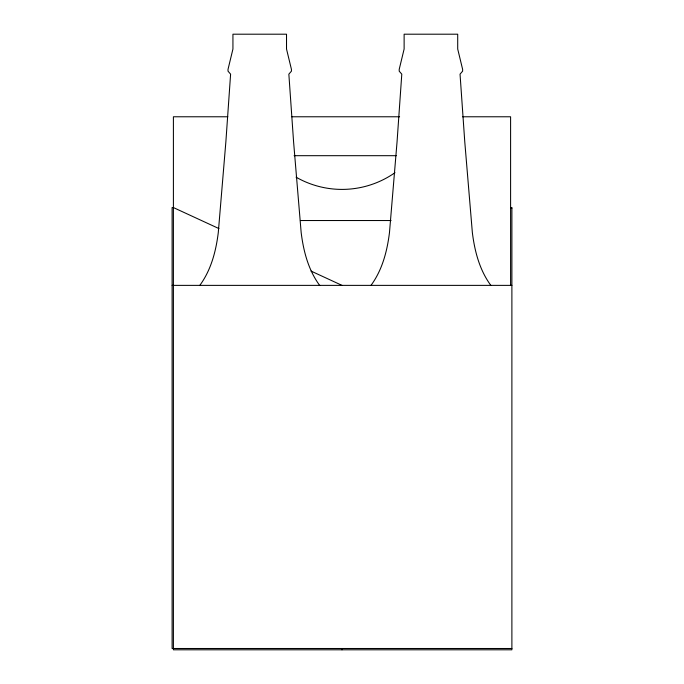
<?xml version="1.0" encoding="UTF-8"?>
<svg xmlns="http://www.w3.org/2000/svg" width="684" height="684" viewBox="0 0 684 684"><rect width="100%" height="100%" fill="white"/><g stroke="black" fill="none" stroke-linecap="round" stroke-linejoin="round"><path stroke-width="1.03" d="M199.685 285.544C211.074 270.129 215.964 251.293 218.29 232.551L225.874 141.768L230.602 74.154L228.02 71.162L228.02 69.358L232.936 49.017L232.936 34.2L286.519 34.2L286.519 49.017L291.435 69.358L291.435 71.162L288.853 74.154L293.581 141.768L301.165 232.551C303.491 251.293 308.381 270.129 319.77 285.544M370.873 285.544C382.262 270.129 387.153 251.293 389.478 232.551L397.062 141.768L401.79 74.154L399.208 71.162L399.208 69.358L404.124 49.017L404.124 34.2L457.707 34.2L457.707 49.017L462.623 69.358L462.623 71.162L460.041 74.154L464.769 141.768L472.353 232.551C474.679 251.293 479.569 270.129 490.958 285.544M227.823 116.776L173.403 116.776L173.403 649.8L511.889 649.8L511.889 207.56L510.597 207.56M291.846 116.776L399.618 116.776M462.581 116.776L510.597 116.776L510.597 285.373M294.094 155.687L396.293 155.687M510.597 208.158L511.889 208.158M300.387 220.53L391.086 220.53M172.112 285.373L511.889 285.373M511.889 648.5L172.112 648.5L172.112 207.56L173.403 207.56L218.948 228.584M310.998 271.061L342 285.373M342 648.5L342 649.8M394.984 172.684A92.306 92.306 0 0 1 296.069 177.165"/></g></svg>
